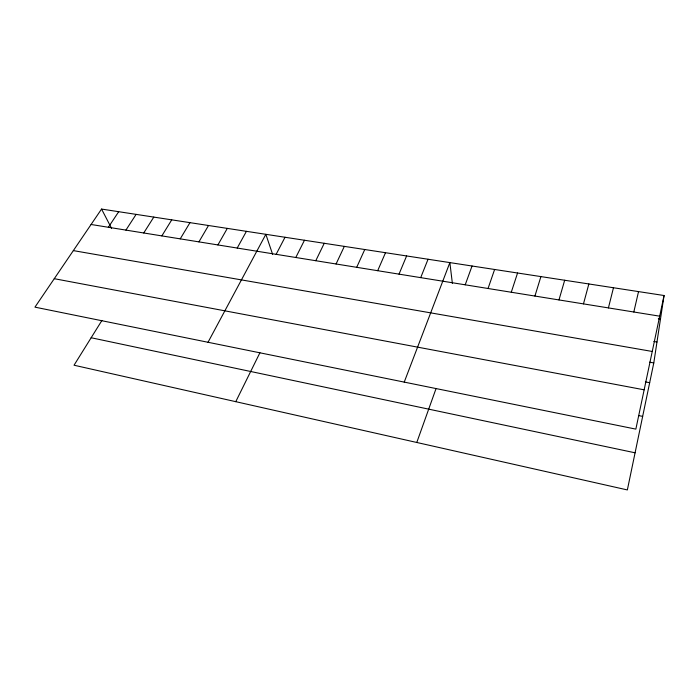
<?xml version="1.0" encoding="UTF-8"?>
<svg xmlns="http://www.w3.org/2000/svg" width="699" height="699" viewBox="0 0 699 699"><rect width="100%" height="100%" fill="white"/><g stroke="black" fill="none" stroke-linecap="round" stroke-linejoin="round"><path stroke-width="1.05" d="M101.94 320.43L74.042 365.219L627.352 489.938L653.792 362.93L664.05 295.52L101.556 209.062L34.95 307.141L635.854 429.125L664.05 295.52M633.818 311.999L638.536 291.597M608.418 307.909L613.477 287.743M583.473 303.882L588.855 283.96M558.982 299.932L564.678 280.247M534.918 296.053L540.912 276.594M511.275 292.243L517.566 273.003M488.042 288.495L494.612 269.473M416.779 442.476L436.08 388.504M465.211 284.808L472.052 266.004M404.232 382.108L449.868 262.597L452.367 283.375M420.702 277.634L428.059 259.242M399.015 274.139L406.608 255.948M377.687 270.696L385.507 252.706M356.708 267.315L364.756 249.517M336.07 263.986L344.336 246.38M315.773 260.718L324.249 243.287M235.764 401.672L259.932 352.75M295.799 257.494L304.476 240.246M276.149 254.322L285.017 237.258M208.022 342.274L265.856 234.314L272.61 254.349M237.206 248.04L246.432 231.325M217.905 244.93L227.315 228.39M198.927 241.871L208.503 225.497M180.237 238.857L189.979 222.649M161.845 235.895L171.744 219.853M143.741 232.977L153.797 217.092M125.916 230.102L136.113 214.375M108.362 227.271L118.699 211.701M91.08 224.484L659.69 316.175M658.309 318.796L660.459 319.146M653.853 341.488L656.973 342.021M73.343 250.609L652.246 351.466M649.572 362.178L653.792 362.93M645.395 381.916L649.677 382.711M54.269 278.691L644.146 389.815M638.484 415.556L642.661 416.386M91.15 337.748L635.085 452.803M101.556 209.062L111.552 228.337"/></g></svg>
